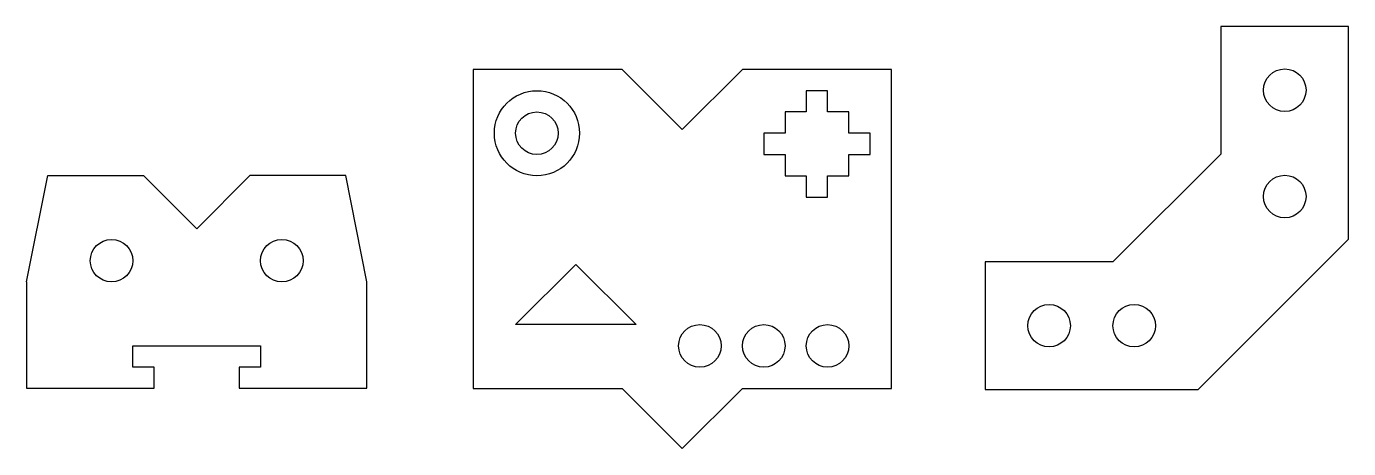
# Model space of a CAD drawing. Header units: millimetres. Extents: x 1639 to 1949, y 2176 to 2275.
import ezdxf

# ---------------------------------------------------------------- set-up
doc = ezdxf.new("R2010")
doc.units = ezdxf.units.MM

msp = doc.modelspace()

# ---------------------------------------------------------------- linework, layer by layer
for p, q in [((1949.16, 2275.25), (1919.16, 2275.25)), ((1919.16, 2275.25), (1919.16, 2245.25)), ((1949.16, 2225.25), (1949.16, 2275.25)), ((1778.48, 2265.14), (1743.48, 2265.14)), ((1743.48, 2265.14), (1743.48, 2190.14)), ((1792.62, 2250.99), (1778.48, 2265.14)), ((1806.76, 2265.14), (1792.62, 2250.99)), ((1841.76, 2265.14), (1806.76, 2265.14)), ((1841.76, 2190.14), (1841.76, 2265.14)), ((1826.76, 2260.14), (1821.76, 2260.14)), ((1821.76, 2260.14), (1821.76, 2255.14)), ((1826.76, 2255.14), (1826.76, 2260.14)), ((1821.76, 2255.14), (1816.76, 2255.14)), ((1816.76, 2255.14), (1816.76, 2250.14)), ((1831.76, 2255.14), (1826.76, 2255.14)), ((1831.76, 2250.14), (1831.76, 2255.14)), ((1816.76, 2250.14), (1811.76, 2250.14)), ((1811.76, 2250.14), (1811.76, 2245.14)), ((1836.76, 2250.14), (1831.76, 2250.14)), ((1836.76, 2245.14), (1836.76, 2250.14)), ((1811.76, 2245.14), (1816.76, 2245.14)), ((1816.76, 2245.14), (1816.76, 2240.14)), ((1831.76, 2240.14), (1831.76, 2245.14)), ((1831.76, 2245.14), (1836.76, 2245.14)), ((1919.16, 2245.25), (1893.8, 2219.89)), ((1638.55, 2215.17), (1643.55, 2240.17)), ((1643.55, 2240.17), (1666.05, 2240.17)), ((1678.55, 2227.67), (1666.05, 2240.17)), ((1691.05, 2240.17), (1678.55, 2227.67)), ((1713.55, 2240.17), (1691.05, 2240.17)), ((1718.55, 2215.17), (1713.55, 2240.17)), ((1816.76, 2240.14), (1821.76, 2240.14)), ((1821.76, 2240.14), (1821.76, 2235.14)), ((1826.76, 2235.14), (1826.76, 2240.14)), ((1826.76, 2240.14), (1831.76, 2240.14)), ((1821.76, 2235.14), (1826.76, 2235.14)), ((1913.8, 2189.89), (1949.16, 2225.25)), ((1753.48, 2205.14), (1767.62, 2219.28)), ((1767.62, 2219.28), (1781.76, 2205.14)), ((1893.8, 2219.89), (1863.8, 2219.89)), ((1863.8, 2219.89), (1863.8, 2189.89)), ((1638.55, 2215.17), (1638.55, 2190.17)), ((1718.55, 2190.17), (1718.55, 2215.17)), ((1781.76, 2205.14), (1753.48, 2205.14)), ((1663.55, 2195.17), (1663.55, 2200.17)), ((1663.55, 2200.17), (1693.55, 2200.17)), ((1693.55, 2200.17), (1693.55, 2195.17)), ((1668.55, 2195.17), (1663.55, 2195.17)), ((1668.55, 2190.17), (1668.55, 2195.17)), ((1693.55, 2195.17), (1688.55, 2195.17)), ((1688.55, 2195.17), (1688.55, 2190.17)), ((1638.55, 2190.17), (1668.55, 2190.17)), ((1688.55, 2190.17), (1718.55, 2190.17)), ((1743.48, 2190.14), (1778.48, 2190.14)), ((1778.48, 2190.14), (1792.62, 2175.99)), ((1792.62, 2175.99), (1806.76, 2190.14)), ((1806.76, 2190.14), (1841.76, 2190.14)), ((1863.8, 2189.89), (1913.8, 2189.89))]:
    msp.add_line(p, q)
for centre, radius in [((1934.16, 2260.25), 5), ((1758.48, 2250.14), 10), ((1758.48, 2250.14), 5), ((1934.16, 2235.25), 5), ((1658.55, 2220.17), 5), ((1698.55, 2220.17), 5), ((1878.8, 2204.89), 5), ((1898.8, 2204.89), 5), ((1796.76, 2200.14), 5), ((1811.76, 2200.14), 5), ((1826.76, 2200.14), 5)]:
    msp.add_circle(centre, radius)

doc.saveas('drawing.dxf')
